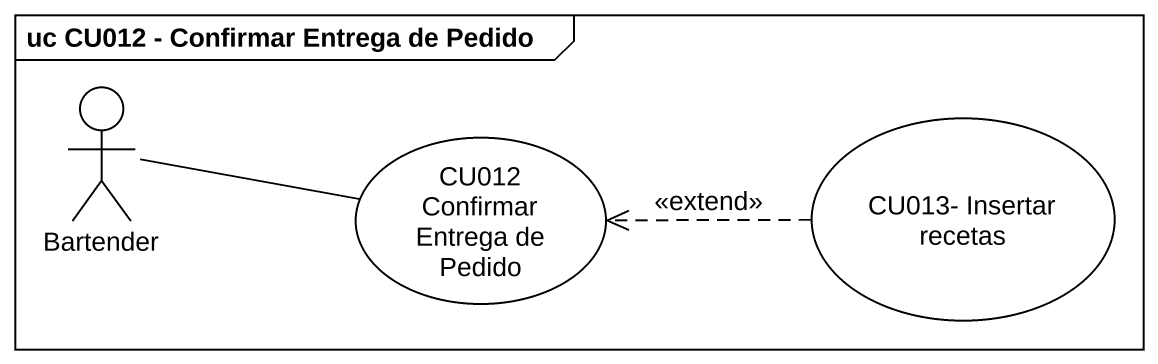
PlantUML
@startuml
mainframe uc CU012 - Confirmar Entrega de Pedido
actor Bartender
usecase "CU013- Insertar recetas" as CU013_Insertar_recetas
usecase "CU012 Confirmar Entrega de Pedido" as CU012_Confirmar_Entrega_de
Bartender -right- CU012_Confirmar_Entrega_de
CU013_Insertar_recetas .left.> CU012_Confirmar_Entrega_de : <<extend>>
@enduml
